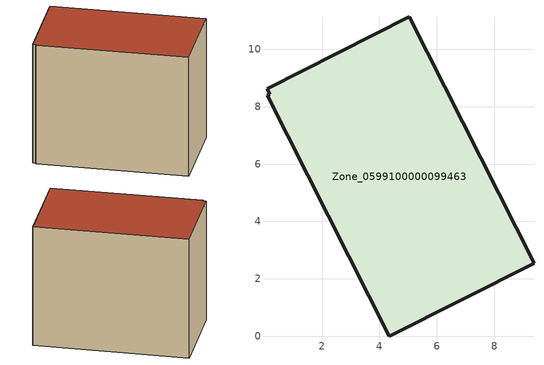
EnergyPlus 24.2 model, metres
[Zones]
Zone_0599100000099463
 floor ground (C_G): 5.04,11.13 9.38,2.55 4.34,0 0.09,8.39 0.18,8.44 0.09,8.62 z3.07
 wall outside (C_F): 4.34,0 9.38,2.55 5.04,11.13 0.09,8.62 0.18,8.44 0.09,8.39 4.34,0 z3.07:10.99
 roof outside (C_R): 9.38,2.55 5.04,11.13 0.09,8.62 0.18,8.44 0.09,8.39 4.34,0 z10.99
[BUILDING]
Pand.0599100000099463: North Axis=0; Terrain=City; Loads Convergence Tolerance Value=0.04; Temperature Convergence Tolerance Value=0.4; Solar Distribution=FullExterior; Maximum Number of Warmup Days=25; Minimum Number of Warmup Days=1
[Site:Location]
Rotterdam.The.Hague.AP_ZH_NLD Design_Conditions: Latitude=51.96; Longitude=4.45; Time Zone=1; Elevation=-4.5
[SITE:GROUNDTEMPERATURE:BUILDINGSURFACE]
18, 18, 18, 18, 18, 18, 18, 18, 18, 18, 18, 18
[MATERIAL] Thermal Absorptance=0.9; Solar Absorptance=0.7; Visible Absorptance=0.7
Name | Roughness | Thickness | Conductivity | Density | Specific Heat
G.TC.1975-1991 | MediumSmooth | 0.15 | 0.288461 | 540 | 1210
F.TC.1975-1991 | Rough | 0.3 | 0.230769 | 1920 | 840
R.TC.1975-1991 | MediumRough | 0.2 | 0.153846 | 1500 | 1000
[CONSTRUCTION]
C_G: G.TC.1975-1991
C_F: F.TC.1975-1991
C_R: R.TC.1975-1991
[ZONE]
Zone_0599100000099463: Type=1; Multiplier=1; Ceiling Height=Autocalculate; Volume=Autocalculate; Floor Area=autocalculate; Part of Total Floor Area=Yes
[ZONEINFILTRATION:DESIGNFLOWRATE]
Infil_Zone_0599100000099463: Zone or ZoneList or Space or SpaceList=Zone_0599100000099463; Schedule=AlwaysOn; Design Flow Rate Calculation Method=Flow/Area; Flow Rate per Floor Area=0.003; Constant Term Coefficient=1; Temperature Term Coefficient=0; Velocity Term Coefficient=0; Velocity Squared Term Coefficient=0
[HVACTEMPLATE:ZONE:IDEALLOADSAIRSYSTEM]
Zone_0599100000099463: Maximum Heating Supply Air Temperature=50; Minimum Cooling Supply Air Temperature=13; Maximum Heating Supply Air Humidity Ratio=0.0156; Minimum Cooling Supply Air Humidity Ratio=0.0077; Heating Limit=NoLimit; Cooling Limit=NoLimit; Dehumidification Control Type=ConstantSensibleHeatRatio; Cooling Sensible Heat Ratio=0.7; Dehumidification Setpoint=60; Humidification Control Type=None; Humidification Setpoint=30; Outdoor Air Method=None; Outdoor Air Flow Rate per Person=0.00944; Outdoor Air Flow Rate per Zone Floor Area=0; Outdoor Air Flow Rate per Zone=0; Demand Controlled Ventilation Type=None; Outdoor Air Economizer Type=NoEconomizer; Heat Recovery Type=None; Sensible Heat Recovery Effectiveness=0.7; Latent Heat Recovery Effectiveness=0.65
[ZONECONTROL:THERMOSTAT]
ThermostatControl_Zone_0599100000099463: Zone or ZoneList=Zone_0599100000099463; Control Type Schedule=DualSetpointControlType; Control 1=Thermostat_Zone_0599100000099463; Temperature Difference Between Cutout And Setpoint=0
[THERMOSTATSETPOINT:DUALSETPOINT]
Thermostat_Zone_0599100000099463: Heating Setpoint Temperature Schedule=HeatingSetpoint_Zone_0599100000099463; Cooling Setpoint Temperature Schedule=CoolingSetpoint_Zone_0599100000099463
[SCHEDULE:COMPACT]
HeatingSetpoint_Zone_0599100000099463: Through: 12/31, For: AllDays, Until: 24:00, 21
CoolingSetpoint_Zone_0599100000099463: Through: 12/31, For: AllDays, Until: 24:00, 24
DualSetpointControlType: Through: 12/31, For: AllDays, Until: 24:00, 4
AlwaysOn: Through: 12/31, For: AllDays, Until: 24:00, 1
